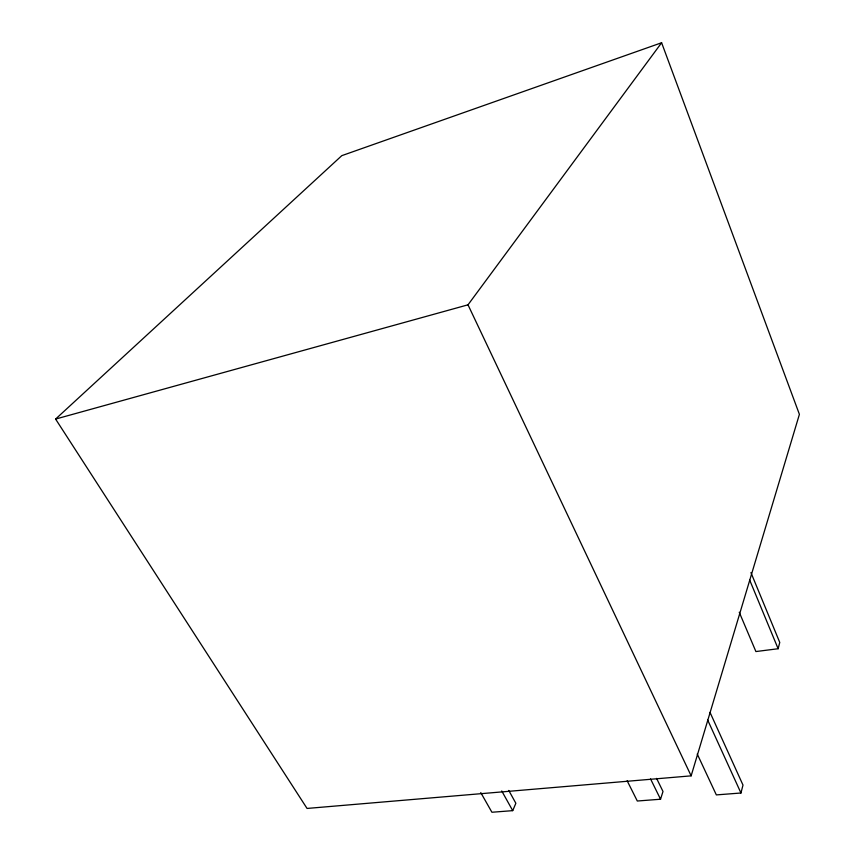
<?xml version="1.0" encoding="UTF-8"?>
<svg xmlns="http://www.w3.org/2000/svg" width="855" height="855" viewBox="0 0 855 855"><rect width="100%" height="100%" fill="white"/><g stroke="black" fill="none" stroke-linecap="round" stroke-linejoin="round"><path stroke-width="1.28" d="M697.242 754.003L716.34 794.904L740.954 793.002L742.995 785.082L710.024 712.386M739.244 612.244L755.906 651.553L778.136 648.731L779.76 642.447L750.936 572.594M691.139 775.848L799.404 414.354L661.61 42.75L341.797 155.653L55.596 419.068L307.052 808.445L691.139 775.848L468.006 304.818L661.61 42.75M627.132 780.743L637.306 801.017L660.541 799.222L662.999 791.484L656.587 778.381M480.756 792.574L491.914 812.25L512.722 810.647L515.864 803.262L508.757 790.437M55.596 419.068L468.006 304.818M501.735 790.95L512.722 810.647M650.559 778.916L660.541 799.222M707.705 720.092L740.954 793.002M749.611 579.893L778.136 648.731"/></g></svg>
